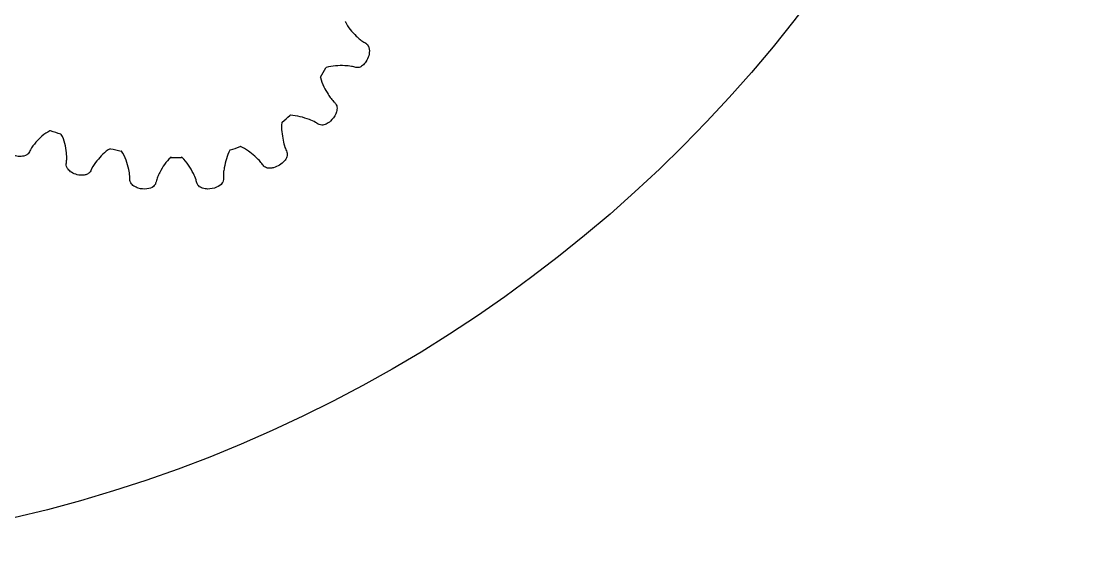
# Model space of a CAD drawing. Header units: inches. Extents: x -3 to 3, y -3 to 3.
# Drawn here: x 0.694 to 3, y -3 to -1.853 of the extents above; entities that cross this region are included whole.
import ezdxf

# ---------------------------------------------------------------- set-up
doc = ezdxf.new("R2010")
doc.units = ezdxf.units.IN
doc.header["$LTSCALE"] = 0.03937
doc.header["$MEASUREMENT"] = 0
doc.layers.add('thingiverse', color=7, linetype='Continuous', true_color=0x000000)

msp = doc.modelspace()

# ---------------------------------------------------------------- linework, layer by layer
at = {"layer": 'thingiverse'}
for points in [[(1.3925, -1.8533), (1.3923, -1.8539), (1.3925, -1.8544)], [(1.3511, -1.9529), (1.3505, -1.9531), (1.3503, -1.9536)], [(1.339, -1.9732), (1.3387, -1.9737), (1.3388, -1.9743)], [(1.256, -2.0707), (1.2555, -2.0711), (1.2554, -2.0716)], [(1.2737, -2.0557), (1.2731, -2.0557), (1.2727, -2.0561)], [(0.7562, -2.0894), (0.7557, -2.0892), (0.7551, -2.0894)], [(0.7797, -2.0972), (0.7794, -2.0968), (0.7789, -2.0966)], [(0.8861, -2.1275), (0.8855, -2.1274), (0.885, -2.1276)], [(0.9096, -2.1331), (0.9092, -2.1327), (0.9087, -2.1326)], [(1.1442, -2.1302), (1.1436, -2.1304), (1.1433, -2.1309)], [(1.1663, -2.1231), (1.1657, -2.1229), (1.1652, -2.1231)], [(1.0166, -2.1461), (1.016, -2.1461), (1.0156, -2.1465)], [(1.0402, -2.1466), (1.0398, -2.1462), (1.0392, -2.1462)]]:
    msp.add_lwpolyline(points, dxfattribs=at)
at = {"layer": 'thingiverse', "color": 1, "true_color": 0xff0000}
msp.add_circle((0, 0), 3, dxfattribs=at)
at = {"layer": 'thingiverse'}
for centre, radius, start, end in [((0.9368, -1.7301), 0.47, 328.8521, 331.6098), ((1.0428, -1.8102), 0.3366, 309.2964, 313.0709), ((1.0834, -1.3056), 0.8453, 256.5012, 258.0697), ((1.0464, -1.8085), 0.3363, 286.9068, 290.6853), ((1.0299, -1.6754), 0.471, 268.379, 271.1313)]:
    msp.add_arc(centre, radius, start, end, dxfattribs=at)
for points, knots in [([(1.3925, -1.8544), (1.3976, -1.8662), (1.4093, -1.8787), (1.4236, -1.8922), (1.4319, -1.898), (1.44, -1.9021), (1.4437, -1.9097), (1.4445, -1.9192), (1.4425, -1.931), (1.436, -1.9423), (1.4284, -1.9498), (1.4211, -1.9532), (1.4136, -1.9525), (1.4042, -1.9494), (1.3893, -1.9486), (1.3709, -1.9484), (1.3574, -1.9506), (1.3511, -1.9529)], [5.0297819, 5.0297819, 5.0297819, 5.0297819, 5.0684557, 5.0794882, 5.0892123, 5.0987139, 5.1062511, 5.1133357, 5.1273206, 5.1415012, 5.1518836, 5.1592479, 5.1649662, 5.1741871, 5.1888344, 5.209314, 5.2294992, 5.2294992, 5.2294992, 5.2294992]), ([(1.3388, -1.9743), (1.3402, -1.9812), (1.3451, -1.9937), (1.3539, -2.0083), (1.3612, -2.0198), (1.3678, -2.0267), (1.3729, -2.0321), (1.3746, -2.0377), (1.3744, -2.0445), (1.3711, -2.056), (1.3627, -2.0671), (1.3515, -2.0748), (1.3427, -2.0775), (1.3346, -2.0755), (1.3267, -2.0695), (1.3128, -2.0641), (1.2948, -2.0581), (1.2808, -2.0556), (1.2737, -2.0557)], [5.2544936, 5.2544936, 5.2544936, 5.2544936, 5.275725, 5.2943741, 5.3057885, 5.3162888, 5.3231428, 5.3279338, 5.3334506, 5.3434898, 5.3632708, 5.3742541, 5.3840631, 5.3899771, 5.3988305, 5.4133852, 5.4344465, 5.4557905, 5.4557905, 5.4557905, 5.4557905]), ([(0.7551, -2.0894), (0.7489, -2.0921), (0.738, -2.0995), (0.7242, -2.1139), (0.7142, -2.1267), (0.7094, -2.1384), (0.7026, -2.1428), (0.6941, -2.1446), (0.6835, -2.1443), (0.6729, -2.1399), (0.6655, -2.134), (0.6616, -2.1276), (0.6611, -2.1203), (0.6622, -2.1105), (0.6599, -2.0958), (0.6554, -2.0775), (0.6482, -2.0651), (0.6432, -2.0599)], [6.382668, 6.382668, 6.382668, 6.382668, 6.4031497, 6.4216565, 6.4423541, 6.4517061, 6.4590396, 6.4655183, 6.4778457, 6.4902391, 6.4993791, 6.5062021, 6.5118337, 6.5210686, 6.535647, 6.5562398, 6.5777478, 6.5777478, 6.5777478, 6.5777478]), ([(1.2554, -2.0716), (1.2545, -2.078), (1.2547, -2.0909), (1.2582, -2.1085), (1.2607, -2.1235), (1.2671, -2.1344), (1.2675, -2.1454), (1.2603, -2.1554), (1.2509, -2.1637), (1.2393, -2.1685), (1.229, -2.17), (1.2197, -2.1688), (1.2131, -2.1612), (1.2067, -2.1522), (1.1958, -2.143), (1.183, -2.132), (1.1723, -2.1255), (1.1663, -2.1231)], [5.4804109, 5.4804109, 5.4804109, 5.4804109, 5.4998256, 5.518614, 5.5343726, 5.5451701, 5.5555373, 5.5663457, 5.5800849, 5.5941969, 5.6023514, 5.6120688, 5.6207977, 5.6315609, 5.6454463, 5.6631461, 5.6825604, 5.6825604, 5.6825604, 5.6825604]), ([(0.885, -2.1276), (0.8791, -2.1308), (0.869, -2.1389), (0.8559, -2.1539), (0.8463, -2.167), (0.8416, -2.179), (0.8344, -2.1834), (0.8253, -2.1852), (0.8139, -2.1845), (0.8024, -2.1796), (0.7945, -2.1731), (0.7905, -2.1663), (0.7902, -2.1589), (0.792, -2.1492), (0.7907, -2.1344), (0.7881, -2.116), (0.7833, -2.103), (0.7797, -2.0972)], [6.1586098, 6.1586098, 6.1586098, 6.1586098, 6.1788488, 6.1972973, 6.2180715, 6.2276577, 6.2351241, 6.2420727, 6.2555459, 6.2690435, 6.2789841, 6.2861124, 6.2917957, 6.3010082, 6.3156481, 6.3361311, 6.356619, 6.356619, 6.356619, 6.356619]), ([(1.0156, -2.1465), (1.0054, -2.1551), (0.9966, -2.1703), (0.9871, -2.1884), (0.9844, -2.1977), (0.9825, -2.2049), (0.9761, -2.2115), (0.9632, -2.2154), (0.9482, -2.2142), (0.9362, -2.2086), (0.9295, -2.2027), (0.927, -2.1948), (0.9278, -2.1849), (0.9249, -2.1703), (0.9199, -2.1519), (0.9138, -2.1389), (0.9096, -2.1331)], [5.9334619, 5.9334619, 5.9334619, 5.9334619, 5.973337, 5.9847559, 5.9952959, 6.0021545, 6.0069058, 6.0220833, 6.0411396, 6.0516888, 6.0612164, 6.0670697, 6.0759896, 6.0905437, 6.1116219, 6.1331671, 6.1331671, 6.1331671, 6.1331671]), ([(1.1433, -2.1309), (1.1366, -2.1423), (1.1329, -2.1594), (1.1292, -2.1795), (1.1293, -2.1891), (1.1296, -2.1966), (1.1252, -2.2048), (1.1136, -2.2124), (1.0983, -2.2154), (1.0847, -2.2133), (1.0765, -2.2093), (1.0719, -2.2023), (1.0702, -2.1926), (1.0637, -2.1792), (1.0544, -2.1626), (1.0456, -2.1513), (1.0402, -2.1466)], [5.7071689, 5.7071689, 5.7071689, 5.7071689, 5.7469635, 5.7583968, 5.7687791, 5.7756754, 5.7804874, 5.7961087, 5.8159075, 5.8268409, 5.8366293, 5.842519, 5.851366, 5.8659222, 5.8870234, 5.9084645, 5.9084645, 5.9084645, 5.9084645])]:
    msp.add_open_spline(points, degree=3, knots=knots, dxfattribs=at)
msp.add_open_spline([(0.7789, -2.0966), (0.7713, -2.0942), (0.7638, -2.0918), (0.7562, -2.0894)], degree=3, dxfattribs=at)

doc.saveas('drawing.dxf')
